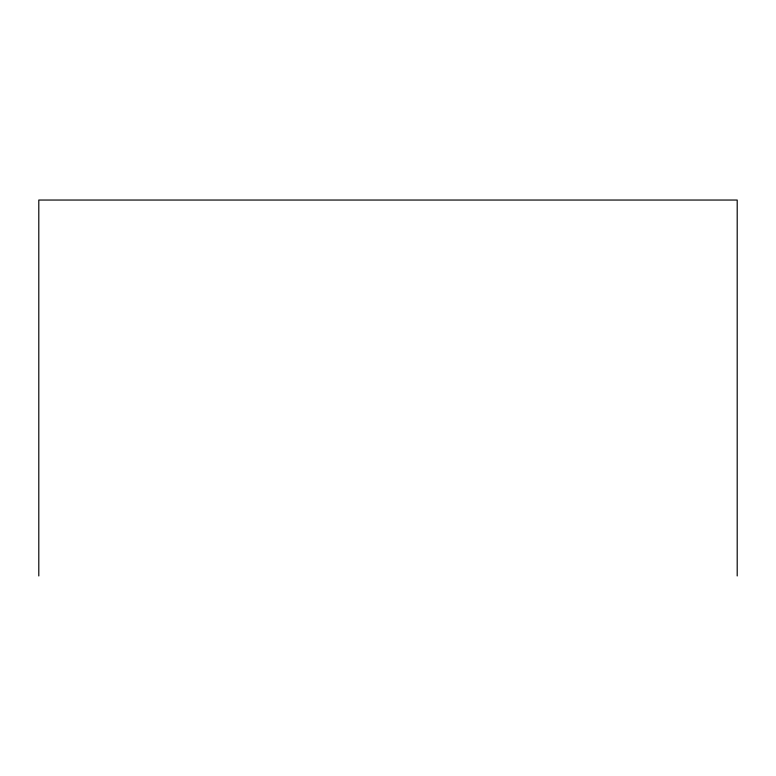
<?xml version="1.0" encoding="UTF-8"?>
<svg xmlns="http://www.w3.org/2000/svg" width="776" height="776" viewBox="0 0 776 776"><rect width="100%" height="100%" fill="white"/><g stroke="black" fill="none" stroke-linecap="round" stroke-linejoin="round"><path stroke-width="1.16" d="M737.2 575.957L737.2 200.043L38.8 200.043L38.8 575.957"/></g></svg>
